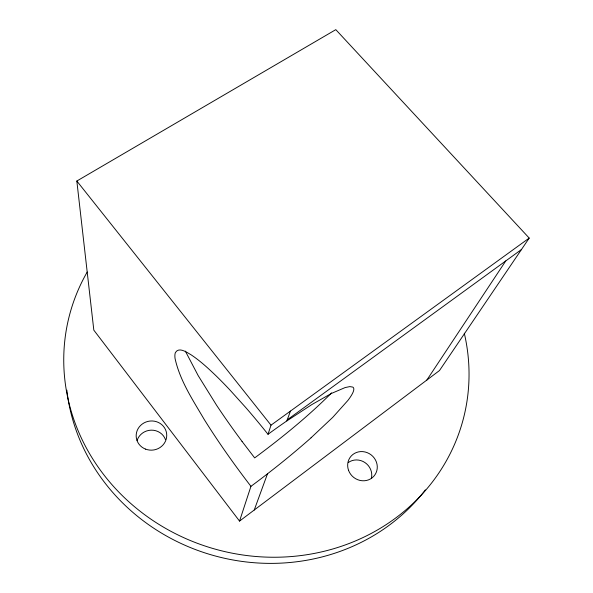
<?xml version="1.0" encoding="UTF-8"?>
<svg xmlns="http://www.w3.org/2000/svg" width="593" height="593" viewBox="0 0 593 593"><rect width="100%" height="100%" fill="white"/><g stroke="black" fill="none" stroke-linecap="round" stroke-linejoin="round"><path stroke-width="0.89" d="M239.542 521.091L439.48 370.551L529.208 238.075L335.808 29.65L76.831 181.028L93.82 330.145L239.542 521.091L250.943 486.334A168.894 29.65 -38.8 0 0 267.487 473.814L274.233 468.537A147.19 25.366 -38.8 0 0 311.125 437.753M250.943 486.334C234.368 464.764 218.617 442.541 204.222 419.451C192.888 400.097 179.968 380.743 175.068 358.565A58.989 13.965 55.3 0 1 175.409 352.546C178.997 346.601 186.884 352.405 191.057 354.792C200.115 360.803 208.136 368.216 215.956 375.725A170.969 38.3 54.3 0 1 230.01 390.083L245.561 407.317A204.288 44.594 54.2 0 1 268.014 434.306L271.008 425.174L529.208 238.075M254.234 510.032L267.487 473.814M268.014 434.298A152.045 23.809 -38.6 0 1 286.842 420.919L290.444 411.09M426.834 380.076L505.785 260.92M331.606 392.885C307.841 416.671 281.66 437.908 254.671 457.9L242.018 441.377M311.066 437.76L332.769 417.331L347.913 400.416A71.345 11.63 -39.1 0 0 353.71 388.348A75.874 12.371 -39.1 0 0 352.783 387.103L349.833 386.599L345.148 387.563L331.472 393.426L311.918 404.53L286.842 420.919M287.242 419.837L521.447 249.534M76.831 181.028L271.008 425.174M185.35 351.123L198.151 375.569L216.527 405.167A227.245 65.519 54.8 0 0 242.033 441.362M425.366 489.892A198.87 185.476 15.3 0 1 213.865 555.597A198.87 185.476 15.3 0 1 66.853 390.135M464.297 333.251A203.629 189.085 15.3 0 1 239.201 554.433A203.629 189.085 15.3 0 1 87.208 272.024M348.269 462.562A14.81 13.95 39.6 0 1 364.865 462.51A14.81 13.95 39.6 0 1 371.47 477.965M137.079 440.532A14.936 14.269 -10 0 1 151.104 430.162A14.936 14.269 -10 0 1 165.484 439.643M348.528 470.279A15.173 14.247 38.7 0 0 373.79 476.283A15.173 14.247 38.7 0 0 365.095 451.985A15.173 14.247 38.7 0 0 348.528 470.279M145.589 449.123A15.299 14.58 -8.7 0 0 166.611 433.461A15.299 14.58 -8.7 0 0 142.164 424.099A15.299 14.58 -8.7 0 0 145.589 449.123"/></g></svg>
